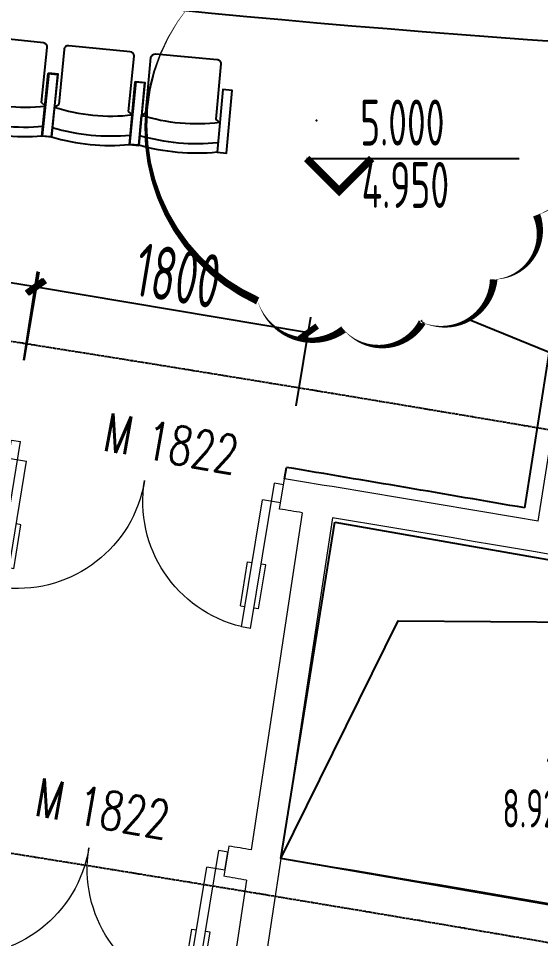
# Model space of a CAD drawing. Header units: millimetres. Extents: x 11515858 to 24947533, y -12784974 to -6116114.
# Drawn here: x 11826310 to 11829720, y -6397714 to -6391707 of the extents above; entities that cross this region are included whole.
import ezdxf
from ezdxf.enums import TextEntityAlignment as Align

# ---------------------------------------------------------------- set-up
doc = ezdxf.new("R2010")
doc.units = ezdxf.units.MM
doc.header["$LTSCALE"] = 10
doc.linetypes.add('A2-RG-AXIS$0$CENTER', pattern=[2, 1.25, -0.25, 0.25, -0.25])
doc.linetypes.add('A2-RG-AXIS$0$DOTE', pattern=[2.4200000000000004, 2, -0.2, 0.02, -0.2])
for name, color, linetype in [('A2-RB-F2$0$$34$A-DIMS-100', 1, 'Continuous'), ('A2-RD-F2$0$A-FURN-FIXT', 9, 'Continuous'), ('A2-RD-F2$0$A-STRS', 50, 'Continuous'), ('A2-RG-AXIS$0$A-GRID', 1, 'A2-RG-AXIS$0$CENTER'), ('A2-RI-F2$0$$0$$2$A-SYMB', 4, 'Continuous'), ('A2-RI-F2$0$A-HOLE', 2, 'Continuous'), ('A2-RI-F2$0$A-STRS', 50, 'Continuous'), ('A2-RI-F2$0$A-SYMB-AREA', 4, 'Continuous'), ('A2-RI-F2$0$A-SYMB-DOOR', 4, 'Continuous'), ('A2-RI-F2$0$A-SYMB-NAME', 4, 'Continuous'), ('A2-RI-F2$0$A-SYMB-VOID', 35, 'Continuous'), ('A2-RI-F2$0$an-door', 2, 'Continuous'), ('A2-RI-F2$0$WINDOW_TEXT', 7, 'Continuous')]:
    doc.layers.add(name, color=color, linetype=linetype)
for name, color, linetype, lineweight in [('A2-RI-F2$0$A-DOOR', 32, 'Continuous', 5), ('A2-RI-F2$0$A-FLOR-STRS', 2, 'Continuous', 5), ('A2-RI-F2$0$A-WALL', 7, 'Continuous', 5)]:
    doc.layers.add(name, color=color, linetype=linetype, lineweight=lineweight)
doc.layers.add('A2-RI-F2$0$A-X-AREA', color=6, linetype='Continuous', plot=False)
doc.styles.add('A2-RB-F2$0$$0$XD2008', font='hzs.shx', dxfattribs={"width": 0.7, "bigfont": 'hztxt.shx'})
doc.styles.add('A2-RI-F2$0$$0$$0$XD2008', font='hzs.shx', dxfattribs={"width": 0.7, "bigfont": 'hztxt.shx'})
doc.styles.add('A2-RI-F2$0$ECADI', font='hzs.shx', dxfattribs={"width": 0.7, "bigfont": 'hztxt.shx'})
doc.styles.add('A2-RI-F2$0$ECADI-TXT', font='simplex.shx', dxfattribs={"bigfont": 'hztxt.shx'})
doc.styles.add('A2-RI-F2$0$SIMPLEX', font='simplex.shx', dxfattribs={"width": 0.7})
doc.dimstyles.new('A2-RB-F2$0$$0$XD100$0', dxfattribs={"dimscale": 100, "dimtxt": 3.5, "dimasz": 1, "dimexe": 1, "dimexo": 2, "dimgap": 0.5, "dimtad": 1, "dimdec": 0, "dimdsep": 46, "dimtxsty": 'A2-RB-F2$0$$0$XD2008', "dimblk1": 'A2-RB-F2$0$$20$_ArchTick', "dimblk2": 'A2-RB-F2$0$$20$_ArchTick', "dimsah": 1, "dimcen": 2.5, "dimclrt": 4, "dimaunit": 1, "dimadec": 0, "dimazin": 0, "dimtfac": 1, "dimtdec": 0, "dimtix": 1, "dimtmove": 2, "dimatfit": 3, "dimfxl": 0, "dimtolj": 1, "dimtzin": 0, "dimarcsym": 0})

# ---------------------------------------------------------------- blocks, each defined once
blk = doc.blocks.new('A2-RG-AXIS')
at = {"layer": 'A2-RG-AXIS$0$A-GRID', "linetype": 'A2-RG-AXIS$0$DOTE'}
for radius, end in [(308699.9999999902, 95.4076440106419), (304099.9999999902, 95.40764399720393), (300799.9999999902, 95.40764398384447)]:
    blk.add_arc((11778730.70926435, -6694178.721949182), radius, 75.58928463849298, end, dxfattribs=at)
blk = doc.blocks.new('A2-RB-F2$0$$20$_ArchTick')
at = {"color": 0, "linetype": 'ByBlock', "const_width": 0.4}
blk.add_lwpolyline([(-0.5, -0.5), (0.5, 0.5)], dxfattribs=at)
blk = doc.blocks.new('*D1410')
at = {"layer": 'A2-RB-F2$0$$34$A-DIMS-100', "color": 0, "lineweight": -2, "ltscale": 3, "transparency": 16777216}
for p, q in [((11826348.43131391, -6393938.562033942), (11826444.96947859, -6393361.158249021)), ((11826428.4790235, -6393459.789202027), (11828203.83968661, -6393756.6179803)), ((11828123.79197703, -6394235.390812216), (11828220.3301417, -6393657.987027293))]:
    blk.add_line(p, q, dxfattribs=at)
at = {"layer": 'Defpoints', "color": 0, "ltscale": 3, "transparency": 16777216}
for p in [(11828203.83968661, -6393756.6179803), (11826315.45040374, -6394135.823939955), (11828090.81106685, -6394432.652718229)]:
    blk.add_point(p, dxfattribs=at)
at = {"layer": 'A2-RB-F2$0$$34$A-DIMS-100', "color": 0, "lineweight": -2, "ltscale": 3, "transparency": 16777216, "xscale": 100, "yscale": 100, "zscale": 100}
for p, rotation in [((11826428.4790235, -6393459.789202027), 170.5083103179283), ((11828203.83968661, -6393756.6179803), 350.5083103179283)]:
    blk.add_blockref('A2-RB-F2$0$$20$_ArchTick', p, dxfattribs=dict(at, rotation=rotation))
at = {"layer": 'A2-RB-F2$0$$34$A-DIMS-100', "color": 4, "ltscale": 3, "transparency": 16777216, "insert": (11827353.262879, -6393386.283946899), "char_height": 350, "attachment_point": 5, "rotation": 350.5083103179283, "style": 'A2-RB-F2$0$$0$XD2008'}
blk.add_mtext('\\A1;1800', dxfattribs=at)
blk = doc.blocks.new('*D1411')
at = {"layer": 'A2-RB-F2$0$$34$A-DIMS-100', "color": 0, "lineweight": -2, "ltscale": 3, "transparency": 16777216}
for p, q in [((11824271.17452929, -6393616.464685788), (11824360.9151514, -6393037.835202043)), ((11826420.50433043, -6393458.45588511), (11824345.58920832, -6393136.653800842)), ((11826346.0896514, -6393938.266770056), (11826435.83027351, -6393359.637286311))]:
    blk.add_line(p, q, dxfattribs=at)
at = {"layer": 'Defpoints', "color": 0, "ltscale": 3, "transparency": 16777216}
for p in [(11824345.58920832, -6393136.653800842), (11824240.52264313, -6393814.101883387), (11826315.43776524, -6394135.903967655)]:
    blk.add_point(p, dxfattribs=at)
at = {"layer": 'A2-RB-F2$0$$34$A-DIMS-100', "color": 0, "lineweight": -2, "ltscale": 3, "transparency": 16777216, "xscale": 100, "yscale": 100, "zscale": 100}
for p, rotation in [((11824345.58920832, -6393136.653800842), 171.1841371207954), ((11826420.50433043, -6393458.45588511), 351.1841371207954)]:
    blk.add_blockref('A2-RB-F2$0$$20$_ArchTick', p, dxfattribs=dict(at, rotation=rotation))
at = {"layer": 'A2-RB-F2$0$$34$A-DIMS-100', "color": 4, "ltscale": 3, "transparency": 16777216, "insert": (11825417.53014131, -6393075.212995678), "char_height": 350, "attachment_point": 5, "rotation": 351.1841371207954, "style": 'A2-RB-F2$0$$0$XD2008'}
blk.add_mtext('\\A1;2100', dxfattribs=at)
blk = doc.blocks.new('A2-RD-F2$0$LEC-SEAT')
for p, q in [((-21, -0.8761491314508021), (-21, -8.01554912024585)), ((-21.00000000001455, -8.01554912024585), (-20, -8.744507682713447)), ((-20, -8.744507682713447), (-20, -21.93965517242032)), ((-2.25, -8.01554912024585), (-3.25, -8.744507682698895)), ((-3.25, -21.93965517242032), (-3.25, -8.744507682698895)), ((-19, -22.93965517242032), (-4.25, -22.93965517242032))]:
    blk.add_line(p, q)
for points in [[(-21, -0.8761491314508021), (-23.25, -0.8761491314508021), (-23.25, -15.8761491314508), (-21, -15.8761491314508)], [(-2.25, -0.8761491314508021), (0, -0.8761491314508021), (0, -15.8761491314508), (-2.25, -15.8761491314508)]]:
    blk.add_lwpolyline(points, close=True)
for centre, radius, start, end in [((-11.625, -50.59541755951068), 50.5954175595173, 79.32175774559357, 100.678242254391), ((-11.625, -50.64130033686524), 48.39130033686291, 78.82927160819938, 101.1707283917877), ((-11.625, -50.78023831768951), 43.78023831768208, 77.63505639583515, 102.3649436041496), ((-19, -21.93965517242032), 1, 180, 270), ((-4.25, -21.93965517242032), 1, 269.999999999999, 359.9999999999994)]:
    blk.add_arc(centre, radius, start, end)
blk = doc.blocks.new('A2-RD-F2')
at = {"layer": 'A2-RD-F2$0$A-STRS', "linetype": 'Continuous'}
blk.add_arc((11835498.96545657, -6308981.510861381), 83069.99999999999, 256.1159264449316, 266.2701480408895, dxfattribs=at)
at = {"layer": 'A2-RD-F2$0$A-FURN-FIXT', "linetype": 'Continuous'}
for p, xscale, yscale, zscale, rotation in [((11825891.62957335, -6392437.405566498), 27.37254901960829, 27.37254901960829, 27.37254901960829, 173.9889796725834), ((11826461.84533553, -6392499.01856576), 27.37254901960779, 27.37254901960779, 27.37254901960779, 174.4189796725834), ((11827666.59696094, -6392610.849035273), -27.3725490196084, 27.37254901960838, 27.37254901960838, 174.8489796719145)]:
    blk.add_blockref('A2-RD-F2$0$LEC-SEAT', p, dxfattribs=dict(at, xscale=xscale, yscale=yscale, zscale=zscale, rotation=rotation))
blk = doc.blocks.new('A2-RI-F2$0$5erhfh')
at = {"layer": 'A2-RI-F2$0$A-SYMB-AREA', "style": 'A2-RI-F2$0$ECADI', "width": 0.7}
blk.add_attdef('340M2', text='', height=2.5, dxfattribs=at).set_placement((0, 1.25), align=Align.MIDDLE_LEFT)
at = {"layer": 'A2-RI-F2$0$A-SYMB-NAME', "style": 'A2-RI-F2$0$ECADI', "width": 0.7}
blk.add_attdef('CHINESENAME', (-12.29193252821193, 3.0875), '', height=4.5, dxfattribs=at)
blk = doc.blocks.new('A2-RI-F2$0$$DorLib2D$00000011')
for p, q in [((-0.4666666602065561, 0.4708801651422903), (-0.4666666602065561, -0.06245316819156699)), ((-0.4666666602065561, 0.4708801651422903), (-0.4333333268731963, 0.4708801651422903)), ((-0.4333333268731963, 0.4708801651422903), (-0.4333333268731963, 0.004213498475152733)), ((0.4333333397943449, 0.4708801651422903), (0.4333333397943449, 0.004213498475152733)), ((0.4666666731277047, 0.4708801651422903), (0.4333333397943449, 0.4708801651422903)), ((0.4666666731277047, 0.4708801651422903), (0.4666666731277047, -0.06245316819156699)), ((-0.483333326873236, 0.3962051976975829), (-0.4666666602065561, 0.3962051976975829)), ((-0.4166666602065021, 0.3962051976975829), (-0.4333333268731963, 0.3962051976975829)), ((0.4166666731276649, 0.3962051976975829), (0.4333333397943449, 0.3962051976975829)), ((0.4833333397943989, 0.3962051976975829), (0.4666666731277047, 0.3962051976975829)), ((-0.483333326873236, 0.2345635206386163), (-0.4666666602065561, 0.2345635206386163)), ((-0.4166666602065021, 0.2345635206386163), (-0.4333333268731963, 0.2345635206386163)), ((0.4166666731276649, 0.2345635206386163), (0.4333333397943449, 0.2345635206386163)), ((0.4833333397943846, 0.2345635206386163), (0.4666666731277047, 0.2345635206386163)), ((-0.4999999935399302, 0.004213498475152733), (-0.4333333268731963, 0.004213498475152733)), ((-0.499999993539916, 0.004213498475181154), (-0.4999999935399302, -0.06245316819156699)), ((0.5000000064610788, 0.004213498475152733), (0.4333333397943449, 0.004213498475152733)), ((0.5000000064610788, 0.004213498475181154), (0.5000000064610788, -0.06245316819156699)), ((-0.4999999935399302, -0.06245316819156699), (-0.4666666602065561, -0.06245316819156699)), ((0.5000000064610788, -0.06245316819156699), (0.4666666731277047, -0.06245316819156699))]:
    blk.add_line(p, q)
at = {"lineweight": 13}
for p, q in [((-0.483333326873236, 0.3962051976975829), (-0.483333326873236, 0.2345635206386163)), ((-0.4166666602065021, 0.3962051976975829), (-0.4166666602065021, 0.2345635206386163)), ((0.4166666731276649, 0.3962051976975829), (0.4166666731276649, 0.2345635206386163)), ((0.4833333397943989, 0.3962051976975829), (0.4833333397943846, 0.2345635206386163))]:
    blk.add_line(p, q, dxfattribs=at)
for centre, start, end in [((-0.4666666602065561, 0.004213498475152733), 0, 85.90395624167282), ((0.4666666731277047, 0.004213498475152733), 94.09604375832718, 180)]:
    blk.add_arc(centre, 0.4666666666671333, start, end, dxfattribs=at)
blk = doc.blocks.new('A2-RI-F2$0$door-doublewing')
at = {"layer": 'A2-RI-F2$0$A-DOOR', "color": 4, "xscale": -0.9999999999999998, "rotation": 180}
blk.add_blockref('A2-RI-F2$0$$DorLib2D$00000011', (-6.460084023274248e-09, -0.02911983485822134), dxfattribs=at)
at = {"layer": 'A2-RI-F2$0$WINDOW_TEXT', "style": 'A2-RI-F2$0$SIMPLEX', "flags": 9}
blk.add_attdef('A', text='', height=0.9999999999999998, dxfattribs=at).set_placement((0, 1.5), align=Align.MIDDLE)
blk = doc.blocks.new('A2-RI-F2$0$ECADI-TAG-DOOR')
blk = doc.blocks.new('A2-RI-F2$0$$0$$2$ECADI-TAG-HGHT（国标）')
at = {"color": 1}
blk.add_line((-2.121320343559546, 2.121320343559546), (11.76789873223262, 2.121320343559546), dxfattribs=at)
at = {"color": 1, "const_width": 0.5}
blk.add_lwpolyline([(-2.121320343559546, 2.121320343559546), (0, 0), (2.121320343559546, 2.121320343559546)], dxfattribs=at)
at = {"color": 1}
blk.add_point((-1.480769230769231, 4.6), dxfattribs=at)
at = {"style": 'A2-RI-F2$0$$0$$0$XD2008', "width": 0.7}
blk.add_attdef('FL', text='', height=3, dxfattribs=at).set_placement((-2.688785023899595, 2.967328765217609), align=Align.RIGHT)
for tag, p in [('F.F.L.', (2.283611041903605, 2.967328765217609)), ('T.O.S.', (2.283611041903605, -1.104423031572336))]:
    blk.add_attdef(tag, p, '', height=3, dxfattribs=at)
blk = doc.blocks.new('A2-RB-F2')
at = {"layer": 'A2-RB-F2$0$$34$A-DIMS-100', "ltscale": 3}
for p1, p2, distance, picture, middle in [((11826315.43776524, -6394135.903967655), (11824240.52264313, -6393814.101883387), -685.5471447423607, '*D1411', (11825417.53014131, -6393075.212995678)), ((11826315.45040374, -6394135.823939954), (11828090.81106685, -6394432.652718227), 685.4184384512135, '*D1410', (11827353.262879, -6393386.283946899))]:
    dim = blk.add_aligned_dim(p1=p1, p2=p2, distance=distance, dimstyle='A2-RB-F2$0$$0$XD100$0', dxfattribs=at)
    dim.commit()
    dim.dimension.update_dxf_attribs({"geometry": picture, "text_midpoint": middle})
blk = doc.blocks.new('A2-RI-F2')
at = {"layer": 'A2-RI-F2$0$A-HOLE'}
blk.add_arc((11778730.70820255, -6694178.708665427), 301050.0000206789, 79.87271768771758, 80.57602744181949, dxfattribs=at)
at = {"layer": 'A2-RI-F2$0$A-SYMB-VOID', "ltscale": 500}
blk.add_lwpolyline([(11828024.25281092, -6397191.757820126), (11828790.46640475, -6395639.457997944), (11832408.47699921, -6395666.23803244)], dxfattribs=at)
at = {"layer": 'A2-RI-F2$0$A-WALL'}
for p, q in [((11829704.59959628, -6394989.964632991), (11831650.99493265, -6382590.779523948)), ((11828015.54893566, -6394909.788415225), (11828048.53289856, -6394712.526407911)), ((11828163.97482505, -6394934.269609654), (11827830.65101721, -6397134.460958515)), ((11828361.30827733, -6394966.934678708), (11827919.38846264, -6397883.942496012)), ((11827684.58480742, -6397109.988798339), (11827651.59680514, -6397307.249518788)), ((11827800.68953964, -6397332.229561304), (11827692.09861882, -6398049.012458043))]:
    blk.add_line(p, q, dxfattribs=at)
for centre, radius, start, end in [((11778730.70926424, -6694178.72194967), 303500.0000004882, 80.33114692361687, 80.64814218067652), ((11778730.70926424, -6694178.72194967), 303300.0000004882, 80.61981728709206, 80.64823495346037), ((11778730.70926424, -6694178.72194967), 303300.0000004882, 79.77690369269826, 80.58203215657092), ((11778078.67321768, -6693639.373573811), 300649.9999999702, 80.47479988061262, 80.5030241408874), ((11778078.67321768, -6693639.373573811), 300449.9999999702, 80.47419371704804, 80.5030219932781)]:
    blk.add_arc(centre, radius, start, end, dxfattribs=at)
at = {"layer": 'A2-RI-F2$0$A-X-AREA'}
blk.add_lwpolyline([(11828376.47414, -6394995.395775675), (11832542.28247392, -6395727.043284556), (11832231.78514405, -6397511.644893349), (11831931.24967987, -6397452.832058148), (11831853.00495632, -6397852.665091706), (11828024.25281092, -6397191.75782012)], close=True, dxfattribs=at)
at = {"layer": 'A2-RI-F2$0$an-door'}
for p, q in [((11829617.09992332, -6394902.532277865), (11831536.88754579, -6382672.847148538)), ((11828048.5081308, -6394712.674532561), (11828060.95672934, -6394638.225154076))]:
    blk.add_line(p, q, dxfattribs=at)
blk.add_arc((11778093.65206357, -6693540.50176703), 303049.9999999702, 80.21123166320116, 80.50965586592307, dxfattribs=at)
at = {"layer": 'Defpoints', "color": 3}
blk.add_line((11829253.43610274, -6393672.700746009), (11872937.22342044, -6411574.16209236), dxfattribs=at)
blk.add_lwpolyline([(11827499.05900306, -6391544.489582202, 0, 50, 0.52056705), (11827872.73023214, -6393551.128151885, 0, 50, 0.52056705), (11827872.73023214, -6393551.128151885, 0, 50, 0.52056705), (11828433.23707577, -6393737.799121561, 0, 50, 0.52056705), (11828433.23707577, -6393737.799121561, 0, 50, 0.52056705), (11828947.0178033, -6393691.128404968, 0, 50, 0.52056705), (11828947.0178033, -6393691.128404967, 0, 50, 0.52056705), (11829414.09536468, -6393411.127898802, 0, 50, 0.52056705), (11829414.09536468, -6393411.127898802, 0, 50, 0.52056705), (11829694.33731151, -6392991.139036244, 0, 50, 0.52056705), (11829694.33731151, -6392991.139036244, 0, 50, 0.52056705), (11829881.17292605, -6392431.149920602, 0, 50, 0.52056705)], format="xyseb", dxfattribs=at)
ref = blk.add_blockref('A2-RI-F2$0$5erhfh', (11831517.38853704, -6398111.85481087), dxfattribs=dict(xscale=100, yscale=100, zscale=100))
ref.add_attrib('340M2', '8.92m2', (11829470.72434041, -6396988.606681801), dxfattribs={"layer": 'A2-RI-F2$0$A-SYMB-AREA', "height": 250, "style": 'A2-RI-F2$0$ECADI', "width": 0.7})
ref.add_attrib('CHINESENAME', '风', (11829748.50210644, -6396580.394535517), dxfattribs={"layer": 'A2-RI-F2$0$A-SYMB-NAME', "height": 450, "style": 'A2-RI-F2$0$ECADI', "width": 0.7})
at = {"layer": 'A2-RI-F2$0$$0$$2$A-SYMB'}
ref = blk.add_blockref('A2-RI-F2$0$$0$$2$ECADI-TAG-HGHT（国标）', (11828404.50876354, -6392834.136439498), dxfattribs=dict(at, xscale=100, yscale=100, zscale=100))
ref.add_attrib('F.F.L.', '5.000', (11828542.13680274, -6392537.403562975), dxfattribs={"layer": '0', "height": 300, "style": 'A2-RI-F2$0$$0$$0$XD2008', "width": 0.6999999999999998})
ref.add_attrib('T.O.S.', '4.950', (11828551.36813506, -6392944.578742656), dxfattribs={"layer": '0', "height": 300, "style": 'A2-RI-F2$0$$0$$0$XD2008', "width": 0.6999999999999998})
at = {"layer": 'A2-RI-F2$0$A-DOOR'}
for p, xscale, yscale, zscale, rotation in [((11827143.51484882, -6394665.144570372), 1799.999999997822, 1799.999999997822, 1799.999999997822, 350.6777504938938), ((11826780.31363271, -6397062.571800218), 1799.999999997455, 1799.999999997455, 1799.999999997455, 350.6745748570756)]:
    blk.add_blockref('A2-RI-F2$0$door-doublewing', p, dxfattribs=dict(at, xscale=xscale, yscale=yscale, zscale=zscale, rotation=rotation))
at = {"layer": 'A2-RI-F2$0$A-FLOR-STRS'}
blk.add_blockref('A2-RG-AXIS', (0, 0), dxfattribs=at)
at = {"layer": 'A2-RI-F2$0$A-STRS', "linetype": 'Continuous'}
blk.add_blockref('A2-RB-F2', (0, 0), dxfattribs=at)
at = {"layer": 'A2-RI-F2$0$A-SYMB-DOOR'}
ref = blk.add_blockref('A2-RI-F2$0$ECADI-TAG-DOOR', (11827131.5300129, -6395315.320456069), dxfattribs=dict(at, xscale=99.99999999939793, yscale=99.99999999939793, zscale=99.99999999939793, rotation=349.9597122659069))
ref.add_attrib('门窗主编号1', 'M', dxfattribs={"height": 250.0000000002098, "rotation": 349.959712162109, "style": 'A2-RI-F2$0$ECADI-TXT', "width": 0.6999999999999982}).set_placement((11827032.06781866, -6394557.951813846), align=Align.RIGHT)
ref.add_attrib('门窗主编号2', '1822', (11827128.74167494, -6394579.357210726, 333.3333333332655), dxfattribs={"height": 250.0000000002098, "rotation": 349.959712162109, "style": 'A2-RI-F2$0$ECADI-TXT', "width": 0.6999999999999982})
ref = blk.add_blockref('A2-RI-F2$0$ECADI-TAG-DOOR', (11826683.15540114, -6397698.387508187), dxfattribs=dict(at, xscale=99.99999999928745, yscale=99.99999999928745, zscale=99.99999999928745, rotation=349.9565366282895))
ref.add_attrib('门窗主编号1', 'M', dxfattribs={"height": 250.0000000002098, "rotation": 349.9565365277704, "style": 'A2-RI-F2$0$ECADI-TXT', "width": 0.6999999999999982}).set_placement((11826583.73518446, -6396941.013354404), align=Align.RIGHT)
ref.add_attrib('门窗主编号2', '1822', (11826680.40785419, -6396962.424109432, 333.3333333332655), dxfattribs={"height": 250.0000000002098, "rotation": 349.9565365277704, "style": 'A2-RI-F2$0$ECADI-TXT', "width": 0.6999999999999982})

msp = doc.modelspace()

# ---------------------------------------------------------------- block references
for name in ['A2-RI-F2', 'A2-RB-F2', 'A2-RG-AXIS', 'A2-RD-F2']:
    msp.add_blockref(name, (0, 0))

doc.saveas('drawing.dxf')
